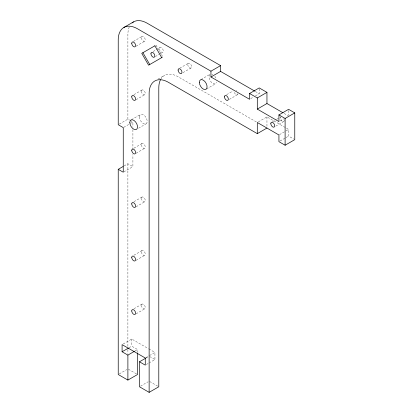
<?xml version="1.0" encoding="UTF-8"?>
<svg xmlns="http://www.w3.org/2000/svg" width="413" height="413" viewBox="0 0 413 413"><rect width="100%" height="100%" fill="white"/><g stroke="black" fill="none" stroke-linecap="round" stroke-linejoin="round"><path stroke-width="0.31" stroke-dasharray="2.06 1.55" d="M133.389 41.439L141.974 36.483M136.12 46.173L144.705 41.217M153.115 51.542L155.773 50.009M156.305 49.705L160.022 47.557M155.319 56.581L159.036 54.433M159.568 54.129L162.753 52.286M158.014 79.131L164.451 75.414M133.926 94.66L141.974 90.013M179.748 68.202L188.328 63.246M136.12 99.698L144.705 94.742M183.016 72.626L191.064 67.98M119.305 124.096L127.891 119.14L129.563 120.106M131.489 119.677L140.611 114.411M201.023 79.528L210.145 74.263A5.462 3.154 60 0 0 210.945 81.743A5.462 3.154 60 0 0 216.603 82.301M123.792 127.307L130.229 123.59M130.766 123.281L132.909 122.041L132.909 127.137M138.561 128.206L146.073 123.869M206.485 88.991L215.607 83.725M133.926 148.184L141.974 143.538M226.639 94.654L233.077 90.937M136.12 153.223L144.705 148.267M229.37 99.388L237.418 94.742M124.132 165.912L127.891 163.744L132.909 166.645L132.909 154.539M123.792 171.911L132.909 166.645M250.645 98.671L253.329 97.122M255.471 95.883L259.23 93.715L259.23 87.917M258.373 121.866L266.953 116.91L288.589 129.398L288.589 136.089L293.736 139.062M133.926 201.709L141.974 197.063M272.456 121.732L276.214 119.563M276.751 119.254L279.431 117.705M279.968 117.395L281.041 116.776M280.004 120.973L283.757 118.805M136.12 206.753L144.705 201.797M275.724 126.151L283.772 121.505M279.467 134.664L285.368 131.257M285.904 130.947L288.589 129.398M280.004 141.045L285.368 137.947M285.904 137.637L288.589 136.089M133.926 255.239L141.974 250.593M136.12 260.278L144.705 255.322M133.926 308.764L141.974 304.118M136.12 313.808L144.705 308.852M123.167 344.003L131.752 339.047L148.308 348.603M129.068 347.731L131.752 346.182L137.544 349.527L137.544 352.733M134.865 351.076L137.544 349.527M145.81 357.694L149.026 355.836M149.563 355.526L154.932 352.428L154.932 359.563L149.563 362.66M145.918 358.076L148.06 356.837M119.305 373.889L126.817 369.552M146.347 364.519L149.026 362.97M140.549 386.155L148.06 381.819M255.368 91.485L259.23 93.715M284.149 113.456L288.031 115.697M256.339 121.928L178.106 76.766A27.315 15.771 60 0 0 160.786 79.198M130.121 120.431L132.909 122.041M148.861 348.923L154.932 352.428M149.661 356.522L154.932 359.563M128.428 369.243L136.471 373.889M149.671 381.509L157.72 386.155M156.031 45.131L162.861 56.958M288.589 110.545L288.589 115.408M266.953 116.91L266.953 126.822M132.909 129.687L132.909 151.354M131.752 339.047L131.752 346.182M127.891 119.14L127.891 34.387A27.315 15.771 60 0 1 129.883 25.673M127.891 163.744L127.891 346.992M127.891 349.574L127.891 353.445M211.874 74.108A5.462 3.154 60 0 1 212.876 74.536M214.806 76.245A5.462 3.154 60 0 1 216.221 78.697M237.981 93.493A2.731 1.575 60 0 1 236.05 94.608A2.731 1.575 60 0 1 234.119 91.263M236.05 90.148A2.731 1.575 60 0 1 236.551 90.509M284.273 119.641A2.731 1.575 60 0 1 282.156 121.205A2.731 1.575 60 0 1 280.737 117.06M139.475 116.91A5.462 3.154 60 0 0 145.273 124.117A5.462 3.154 60 0 0 145.273 116.394A5.462 3.154 60 0 0 139.475 116.91M159.454 48.806A2.731 1.575 60 0 0 162.355 52.41A2.731 1.575 60 0 0 162.355 48.548A2.731 1.575 60 0 0 159.454 48.806M141.411 144.787A2.731 1.575 60 0 0 144.307 148.391A2.731 1.575 60 0 0 144.307 144.529A2.731 1.575 60 0 0 141.411 144.787M187.765 64.495A2.731 1.575 60 0 0 190.661 68.104A2.731 1.575 60 0 0 190.661 64.237A2.731 1.575 60 0 0 187.765 64.495M141.411 198.317A2.731 1.575 60 0 0 144.307 201.921A2.731 1.575 60 0 0 144.307 198.054A2.731 1.575 60 0 0 141.411 198.317M141.411 305.367A2.731 1.575 60 0 0 144.307 308.976A2.731 1.575 60 0 0 144.307 305.109A2.731 1.575 60 0 0 141.411 305.367M141.411 91.263A2.731 1.575 60 0 0 144.307 94.866A2.731 1.575 60 0 0 144.307 91.005A2.731 1.575 60 0 0 141.411 91.263M141.411 37.733A2.731 1.575 60 0 0 144.307 41.336A2.731 1.575 60 0 0 144.307 37.475A2.731 1.575 60 0 0 141.411 37.733M141.411 251.842A2.731 1.575 60 0 0 144.307 255.446A2.731 1.575 60 0 0 144.307 251.584A2.731 1.575 60 0 0 141.411 251.842"/><path stroke-width="0.62" d="M123.89 27.459L133.544 21.884M154.937 45.76L141.762 53.37L148.587 65.197L162.314 57.273M137.544 353.373L137.544 374.508L127.891 380.084L118.232 374.508L118.232 169.32L123.255 172.221L123.255 127.617L118.232 124.716L118.232 39.963A27.315 15.771 60 0 1 137.544 28.812L210.945 71.186L220.599 65.61L220.599 71.413L254.816 91.165M210.945 71.186L210.945 76.988L220.599 71.413M118.232 169.32L123.059 166.532M210.945 76.988L249.571 99.29L249.571 93.493L259.23 87.917L266.953 92.378L266.953 103.529L283.039 112.816M249.571 93.493L257.299 97.953L266.953 92.378M257.299 97.953L257.299 109.104L266.953 103.529M257.299 109.104L278.93 121.592L278.93 114.902L288.589 109.326L294.768 112.894L294.768 139.656L285.109 145.231L278.93 141.664L278.93 134.974L257.299 122.485L257.299 133.636L266.953 128.061M278.93 114.902L285.109 118.469L294.768 112.894M160.518 79.704A27.315 15.771 60 0 0 158.793 87.917L158.793 386.774L149.134 392.35L139.475 386.774L139.475 361.793L145.273 365.138L145.273 358.004L122.093 344.623L122.093 351.757L128.531 348.04M122.093 351.757L127.891 355.103L134.328 351.386M139.475 361.793L145.381 358.386M220.599 65.61L147.204 23.236A27.315 15.771 60 0 0 132.103 22.916M257.299 133.636L168.452 82.342A27.315 15.771 60 0 0 149.134 93.493L149.134 392.35M154.87 45.797L161.7 57.624M142.919 52.699L149.749 64.526M285.109 118.469L285.109 145.231M127.891 355.103L127.891 380.084M129.821 122.485A5.462 3.154 60 0 0 135.614 129.692A5.462 3.154 60 0 0 135.614 121.969A5.462 3.154 60 0 0 129.821 122.485M199.355 82.342A5.462 3.154 60 0 0 205.147 89.549A5.462 3.154 60 0 0 205.147 81.82A5.462 3.154 60 0 0 199.355 82.342M150.957 53.711A2.731 1.575 60 0 0 153.853 57.319A2.731 1.575 60 0 0 153.853 53.453A2.731 1.575 60 0 0 150.957 53.711M131.752 150.363A2.731 1.575 60 0 0 134.648 153.966A2.731 1.575 60 0 0 134.648 150.105A2.731 1.575 60 0 0 131.752 150.363M178.106 70.076A2.731 1.575 60 0 0 181.002 73.679A2.731 1.575 60 0 0 181.002 69.812A2.731 1.575 60 0 0 178.106 70.076M224.46 96.838A2.731 1.575 60 0 0 227.362 100.442A2.731 1.575 60 0 0 227.362 96.58A2.731 1.575 60 0 0 224.46 96.838M131.752 203.893A2.731 1.575 60 0 0 134.648 207.496A2.731 1.575 60 0 0 134.648 203.63A2.731 1.575 60 0 0 131.752 203.893M131.752 310.943A2.731 1.575 60 0 0 134.648 314.551A2.731 1.575 60 0 0 134.648 310.684A2.731 1.575 60 0 0 131.752 310.943M131.752 96.838A2.731 1.575 60 0 0 134.648 100.442A2.731 1.575 60 0 0 134.648 96.58A2.731 1.575 60 0 0 131.752 96.838M131.752 43.308A2.731 1.575 60 0 0 134.648 46.917A2.731 1.575 60 0 0 134.648 43.05A2.731 1.575 60 0 0 131.752 43.308M270.82 123.601A2.731 1.575 60 0 0 273.716 127.204A2.731 1.575 60 0 0 273.716 123.342A2.731 1.575 60 0 0 270.82 123.601M131.752 257.418A2.731 1.575 60 0 0 134.648 261.021A2.731 1.575 60 0 0 134.648 257.16A2.731 1.575 60 0 0 131.752 257.418"/></g></svg>
